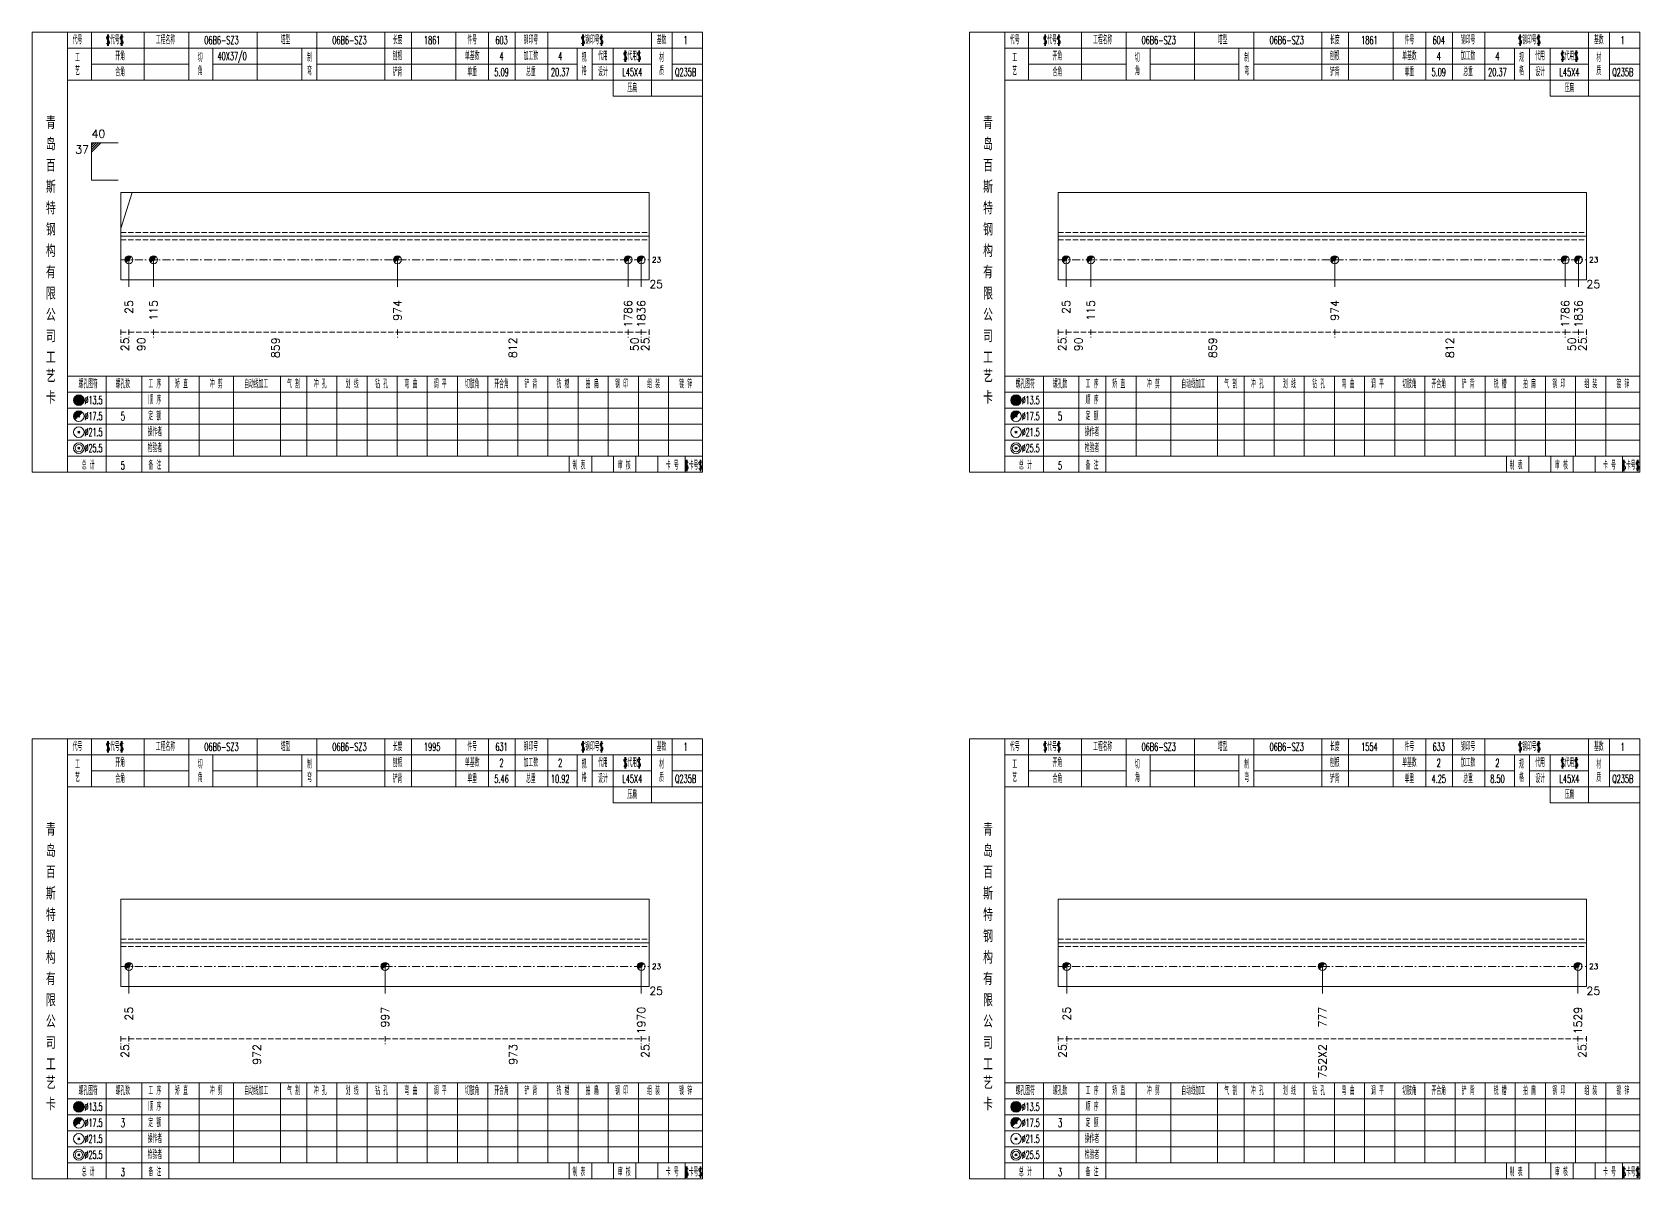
# Model space of a CAD drawing. Extents: x -533 to 8774, y 0 to 7979.
# Drawn here: x 3514 to 4117, y 3602 to 4032 of the extents above; entities that cross this region are included whole.
import ezdxf
from ezdxf.enums import TextEntityAlignment as Align

# ---------------------------------------------------------------- set-up
doc = ezdxf.new("R2010")
doc.units = 0
doc.header["$MEASUREMENT"] = 0
doc.linetypes.add('一点画线', pattern=[5.2, 3, -1, 0.2, -1])
doc.linetypes.add('虚线', pattern=[2.75, 2, -0.75])
doc.layers.get('0').update_dxf_attribs({"linetype": 'CONTINUOUS', "lineweight": 25})
for name, color, linetype, lineweight in [('1', 7, 'CONTINUOUS', 25), ('4', 7, 'CONTINUOUS', 25), ('5', 7, 'CONTINUOUS', 25)]:
    doc.layers.add(name, color=color, linetype=linetype, lineweight=lineweight)
doc.styles.get("Standard").update_dxf_attribs({"font": 'simplex.shx', "width": 0.7, "height": 3, "bigfont": 'gbhzfs.shx'})

# ---------------------------------------------------------------- blocks, each defined once
blk = doc.blocks.new('孔17.5')
at = {"layer": '5', "color": 7, "linetype": 'Continuous', "lineweight": 0}
for p, q in [((-0.2, -0.2), (0.2, 0.2)), ((-0.2, 0.2), (0.2, -0.2))]:
    blk.add_line(p, q, dxfattribs=at)
at = {"layer": '5', "color": 7, "linetype": 'Continuous', "lineweight": 13}
blk.add_circle((0, 0), 1, dxfattribs=at)
for radius in [0.9, 0.8, 0.7, 0.6, 0.5, 0.4, 0.3, 0.2, 0.1]:
    blk.add_arc((0, 0), radius, 45, 225, dxfattribs=at)

msp = doc.modelspace()

# ---------------------------------------------------------------- linework, layer by layer
at = {"color": 7, "linetype": 'Continuous', "lineweight": 13}
for p, q in [((3536.3, 3990.34), (3546.3, 3990.34)), ((3536.3, 3976.34), (3536.3, 3990.34)), ((3537.18, 3990.34), (3536.3, 3989.46)), ((3538.05, 3990.34), (3536.3, 3988.59)), ((3538.93, 3990.34), (3536.3, 3987.71)), ((3539.8, 3990.34), (3536.3, 3986.84)), ((3536.3, 3976.34), (3546.3, 3976.34)), ((3547.3, 3958.24), (3551.56, 3971.67)), ((3550.3, 3946.51), (3550.3, 3936.34)), ((3559.54, 3946.51), (3559.54, 3936.34)), ((3650.98, 3946.51), (3650.98, 3936.34)), ((3737.42, 3946.51), (3737.42, 3936.34)), ((3742.4, 3946.51), (3742.4, 3936.34)), ((3901.7, 3946.51), (3901.7, 3936.34)), ((3910.94, 3946.51), (3910.94, 3936.34)), ((4002.38, 3946.51), (4002.38, 3936.34)), ((4088.82, 3946.51), (4088.82, 3936.34)), ((4093.8, 3946.51), (4093.8, 3936.34)), ((3550.3, 3681.51), (3550.3, 3671.34)), ((3646.3, 3681.51), (3646.3, 3671.34)), ((3742.4, 3681.51), (3742.4, 3671.34)), ((3901.89, 3681.51), (3901.89, 3671.34)), ((3997.75, 3681.51), (3997.75, 3671.34)), ((4093.61, 3681.51), (4093.61, 3671.34))]:
    msp.add_line(p, q, dxfattribs=at)
at = {"color": 7, "linetype": 'Continuous', "lineweight": 18}
for p, q in [((3547.3, 3971.67), (3547.3, 3939.01)), ((3547.3, 3971.67), (3745.4, 3971.67)), ((3745.4, 3971.67), (3745.4, 3939.01)), ((3898.7, 3971.67), (3898.7, 3939.01)), ((3898.7, 3971.67), (4096.8, 3971.67)), ((4096.8, 3971.67), (4096.8, 3939.01)), ((3547.3, 3955.34), (3745.4, 3955.34)), ((3898.7, 3955.34), (4096.8, 3955.34)), ((3547.3, 3706.67), (3547.3, 3674.01)), ((3547.3, 3706.67), (3745.4, 3706.67)), ((3745.4, 3706.67), (3745.4, 3674.01)), ((3898.7, 3706.67), (3898.7, 3674.01)), ((3898.7, 3706.67), (4096.8, 3706.67)), ((4096.8, 3706.67), (4096.8, 3674.01)), ((3547.3, 3690.34), (3745.4, 3690.34)), ((3898.7, 3690.34), (4096.8, 3690.34))]:
    msp.add_line(p, q, dxfattribs=at)
at = {"color": 1, "linetype": '虚线', "lineweight": 18}
for p, q in [((3547.3, 3956.67), (3745.4, 3956.67)), ((3898.7, 3956.67), (4096.8, 3956.67)), ((3547.3, 3954.01), (3745.4, 3954.01)), ((3898.7, 3954.01), (4096.8, 3954.01)), ((3547.3, 3691.67), (3745.4, 3691.67)), ((3898.7, 3691.67), (4096.8, 3691.67)), ((3547.3, 3689.01), (3745.4, 3689.01)), ((3898.7, 3689.01), (4096.8, 3689.01))]:
    msp.add_line(p, q, dxfattribs=at)
at = {"color": 3, "linetype": '一点画线', "lineweight": 13}
for p, q in [((3547.3, 3946.51), (3745.4, 3946.51)), ((3898.7, 3946.51), (4096.8, 3946.51)), ((3547.3, 3681.51), (3745.4, 3681.51)), ((3898.7, 3681.51), (4096.8, 3681.51))]:
    msp.add_line(p, q, dxfattribs=at)
at = {"color": 8, "linetype": '虚线', "lineweight": 9}
for p, q in [((3547.3, 3920.34), (3547.3, 3917.34)), ((3547.3, 3919.34), (3550.3, 3919.34)), ((3550.3, 3920.34), (3550.3, 3917.34)), ((3550.3, 3920.34), (3550.3, 3917.34)), ((3550.3, 3919.34), (3559.54, 3919.34)), ((3559.54, 3920.34), (3559.54, 3917.34)), ((3559.54, 3920.34), (3559.54, 3917.34)), ((3559.54, 3919.34), (3650.98, 3919.34)), ((3650.98, 3920.34), (3650.98, 3917.34)), ((3650.98, 3920.34), (3650.98, 3917.34)), ((3650.98, 3919.34), (3737.42, 3919.34)), ((3737.42, 3920.34), (3737.42, 3917.34)), ((3737.42, 3920.34), (3737.42, 3917.34)), ((3737.42, 3919.34), (3742.4, 3919.34)), ((3742.4, 3920.34), (3742.4, 3917.34)), ((3742.4, 3920.34), (3742.4, 3917.34)), ((3742.4, 3919.34), (3745.4, 3919.34)), ((3745.4, 3920.34), (3745.4, 3917.34)), ((3898.7, 3920.34), (3898.7, 3917.34)), ((3898.7, 3919.34), (3901.7, 3919.34)), ((3901.7, 3920.34), (3901.7, 3917.34)), ((3901.7, 3920.34), (3901.7, 3917.34)), ((3901.7, 3919.34), (3910.94, 3919.34)), ((3910.94, 3920.34), (3910.94, 3917.34)), ((3910.94, 3920.34), (3910.94, 3917.34)), ((3910.94, 3919.34), (4002.38, 3919.34)), ((4002.38, 3920.34), (4002.38, 3917.34)), ((4002.38, 3920.34), (4002.38, 3917.34)), ((4002.38, 3919.34), (4088.82, 3919.34)), ((4088.82, 3920.34), (4088.82, 3917.34)), ((4088.82, 3920.34), (4088.82, 3917.34)), ((4088.82, 3919.34), (4093.8, 3919.34)), ((4093.8, 3920.34), (4093.8, 3917.34)), ((4093.8, 3920.34), (4093.8, 3917.34)), ((4093.8, 3919.34), (4096.8, 3919.34)), ((4096.8, 3920.34), (4096.8, 3917.34)), ((3547.3, 3655.34), (3547.3, 3652.34)), ((3547.3, 3654.34), (3550.3, 3654.34)), ((3550.3, 3655.34), (3550.3, 3652.34)), ((3550.3, 3655.34), (3550.3, 3652.34)), ((3550.3, 3654.34), (3646.3, 3654.34)), ((3646.3, 3655.34), (3646.3, 3652.34)), ((3646.3, 3655.34), (3646.3, 3652.34)), ((3646.3, 3654.34), (3742.4, 3654.34)), ((3742.4, 3655.34), (3742.4, 3652.34)), ((3742.4, 3655.34), (3742.4, 3652.34)), ((3742.4, 3654.34), (3745.4, 3654.34)), ((3745.4, 3655.34), (3745.4, 3652.34)), ((3898.7, 3655.34), (3898.7, 3652.34)), ((3898.7, 3654.34), (3901.89, 3654.34)), ((3901.89, 3655.34), (3901.89, 3652.34)), ((3901.89, 3655.34), (3901.89, 3652.34)), ((3901.89, 3654.34), (4093.61, 3654.34)), ((4093.61, 3655.34), (4093.61, 3652.34)), ((4093.61, 3655.34), (4093.61, 3652.34)), ((4093.61, 3654.34), (4096.8, 3654.34)), ((4096.8, 3655.34), (4096.8, 3652.34))]:
    msp.add_line(p, q, dxfattribs=at)
at = {"layer": '1', "color": 7, "linetype": 'Continuous', "lineweight": 18}
for p, q in [((3547.3, 3939.01), (3745.4, 3939.01)), ((3898.7, 3939.01), (4096.8, 3939.01)), ((3547.3, 3674.01), (3745.4, 3674.01)), ((3898.7, 3674.01), (4096.8, 3674.01))]:
    msp.add_line(p, q, dxfattribs=at)
at = {"layer": '4', "color": 1, "linetype": 'Continuous', "lineweight": 18}
for p, q in [((3527.3, 3866.84), (3527.3, 4031.84)), ((3536.2, 4013.84), (3536.2, 4031.84)), ((3556, 4013.84), (3556, 4031.84)), ((3572.8, 4013.84), (3572.8, 4031.84)), ((3598.4, 4013.84), (3598.4, 4031.84)), ((3620.7, 4013.84), (3620.7, 4031.84)), ((3646.2, 4013.84), (3646.2, 4031.84)), ((3656.2, 4013.84), (3656.2, 4031.84)), ((3672.9, 4013.84), (3672.9, 4031.84)), ((3685.1, 4013.84), (3685.1, 4031.84)), ((3695.1, 4013.84), (3695.1, 4031.84)), ((3707.3, 4013.84), (3707.3, 4031.84)), ((3746.2, 4007.84), (3746.2, 4031.84)), ((3754, 4013.84), (3754, 4031.84)), ((3878.7, 3866.84), (3878.7, 4031.84)), ((3887.6, 4013.84), (3887.6, 4031.84)), ((3907.4, 4013.84), (3907.4, 4031.84)), ((3924.2, 4013.84), (3924.2, 4031.84)), ((3949.8, 4013.84), (3949.8, 4031.84)), ((3972.1, 4013.84), (3972.1, 4031.84)), ((3997.6, 4013.84), (3997.6, 4031.84)), ((4007.6, 4013.84), (4007.6, 4031.84)), ((4024.3, 4013.84), (4024.3, 4031.84)), ((4036.5, 4013.84), (4036.5, 4031.84)), ((4046.5, 4013.84), (4046.5, 4031.84)), ((4058.7, 4013.84), (4058.7, 4031.84)), ((4097.6, 4007.84), (4097.6, 4031.84)), ((4105.4, 4013.84), (4105.4, 4031.84)), ((3527.3, 4025.84), (3765.4, 4025.84)), ((3581.8, 4013.84), (3581.8, 4025.84)), ((3615.1, 4013.84), (3615.1, 4025.84)), ((3718.4, 4013.84), (3718.4, 4025.84)), ((3724, 4013.84), (3724, 4025.84)), ((3731.8, 4007.84), (3731.8, 4025.84)), ((3878.7, 4025.84), (4116.8, 4025.84)), ((3933.2, 4013.84), (3933.2, 4025.84)), ((3966.5, 4013.84), (3966.5, 4025.84)), ((4069.8, 4013.84), (4069.8, 4025.84)), ((4075.4, 4013.84), (4075.4, 4025.84)), ((4083.2, 4007.84), (4083.2, 4025.84)), ((3536.2, 4019.84), (3572.8, 4019.84)), ((3581.8, 4019.84), (3615.1, 4019.84)), ((3620.7, 4019.84), (3718.4, 4019.84)), ((3724, 4019.84), (3746.2, 4019.84)), ((3754, 4019.84), (3765.4, 4019.84)), ((3887.6, 4019.84), (3924.2, 4019.84)), ((3933.2, 4019.84), (3966.5, 4019.84)), ((3972.1, 4019.84), (4069.8, 4019.84)), ((4075.4, 4019.84), (4097.6, 4019.84)), ((4105.4, 4019.84), (4116.8, 4019.84)), ((3527.3, 4013.84), (3765.4, 4013.84)), ((3878.7, 4013.84), (4116.8, 4013.84)), ((3731.8, 4007.84), (3765.4, 4007.84)), ((4083.2, 4007.84), (4116.8, 4007.84)), ((3527.3, 3902.84), (3765.4, 3902.84)), ((3541.8, 3866.84), (3541.8, 3902.84)), ((3555.1, 3866.84), (3555.1, 3902.84)), ((3565.2, 3866.84), (3565.2, 3902.84)), ((3576.6, 3872.84), (3576.6, 3902.84)), ((3589.5, 3872.84), (3589.5, 3902.84)), ((3607.1, 3872.84), (3607.1, 3902.84)), ((3617, 3872.84), (3617, 3902.84)), ((3628.3, 3872.84), (3628.3, 3902.84)), ((3639.6, 3872.84), (3639.6, 3902.84)), ((3650.9, 3872.84), (3650.9, 3902.84)), ((3662.1, 3872.84), (3662.1, 3902.84)), ((3673.5, 3872.84), (3673.5, 3902.84)), ((3684.8, 3872.84), (3684.8, 3902.84)), ((3696.1, 3872.84), (3696.1, 3902.84)), ((3707.4, 3872.84), (3707.4, 3902.84)), ((3718.7, 3872.84), (3718.7, 3902.84)), ((3730, 3872.84), (3730, 3902.84)), ((3741.3, 3872.84), (3741.3, 3902.84)), ((3752.6, 3872.84), (3752.6, 3902.84)), ((3878.7, 3902.84), (4116.8, 3902.84)), ((3893.2, 3866.84), (3893.2, 3902.84)), ((3906.5, 3866.84), (3906.5, 3902.84)), ((3916.6, 3866.84), (3916.6, 3902.84)), ((3928, 3872.84), (3928, 3902.84)), ((3940.9, 3872.84), (3940.9, 3902.84)), ((3958.5, 3872.84), (3958.5, 3902.84)), ((3968.4, 3872.84), (3968.4, 3902.84)), ((3979.7, 3872.84), (3979.7, 3902.84)), ((3991, 3872.84), (3991, 3902.84)), ((4002.3, 3872.84), (4002.3, 3902.84)), ((4013.5, 3872.84), (4013.5, 3902.84)), ((4024.9, 3872.84), (4024.9, 3902.84)), ((4036.2, 3872.84), (4036.2, 3902.84)), ((4047.5, 3872.84), (4047.5, 3902.84)), ((4058.8, 3872.84), (4058.8, 3902.84)), ((4070.1, 3872.84), (4070.1, 3902.84)), ((4081.4, 3872.84), (4081.4, 3902.84)), ((4092.7, 3872.84), (4092.7, 3902.84)), ((4104, 3872.84), (4104, 3902.84)), ((3527.3, 3896.84), (3765.4, 3896.84)), ((3878.7, 3896.84), (4116.8, 3896.84)), ((3527.3, 3890.84), (3765.4, 3890.84)), ((3878.7, 3890.84), (4116.8, 3890.84)), ((3527.3, 3884.84), (3765.4, 3884.84)), ((3878.7, 3884.84), (4116.8, 3884.84)), ((3527.3, 3878.84), (3765.4, 3878.84)), ((3878.7, 3878.84), (4116.8, 3878.84)), ((3527.3, 3872.84), (3765.4, 3872.84)), ((3715.4, 3866.84), (3715.4, 3872.84)), ((3723.8, 3866.84), (3723.8, 3872.84)), ((3732, 3866.84), (3732, 3872.84)), ((3740.4, 3866.84), (3740.4, 3872.84)), ((3748.6, 3866.84), (3748.6, 3872.84)), ((3758.9, 3866.84), (3758.9, 3872.84)), ((3878.7, 3872.84), (4116.8, 3872.84)), ((4066.8, 3866.84), (4066.8, 3872.84)), ((4075.2, 3866.84), (4075.2, 3872.84)), ((4083.4, 3866.84), (4083.4, 3872.84)), ((4091.8, 3866.84), (4091.8, 3872.84)), ((4100, 3866.84), (4100, 3872.84)), ((4110.3, 3866.84), (4110.3, 3872.84)), ((3527.3, 3601.84), (3527.3, 3766.84)), ((3536.2, 3748.84), (3536.2, 3766.84)), ((3556, 3748.84), (3556, 3766.84)), ((3572.8, 3748.84), (3572.8, 3766.84)), ((3598.4, 3748.84), (3598.4, 3766.84)), ((3620.7, 3748.84), (3620.7, 3766.84)), ((3646.2, 3748.84), (3646.2, 3766.84)), ((3656.2, 3748.84), (3656.2, 3766.84)), ((3672.9, 3748.84), (3672.9, 3766.84)), ((3685.1, 3748.84), (3685.1, 3766.84)), ((3695.1, 3748.84), (3695.1, 3766.84)), ((3707.3, 3748.84), (3707.3, 3766.84)), ((3746.2, 3742.84), (3746.2, 3766.84)), ((3754, 3748.84), (3754, 3766.84)), ((3878.7, 3601.84), (3878.7, 3766.84)), ((3887.6, 3748.84), (3887.6, 3766.84)), ((3907.4, 3748.84), (3907.4, 3766.84)), ((3924.2, 3748.84), (3924.2, 3766.84)), ((3949.8, 3748.84), (3949.8, 3766.84)), ((3972.1, 3748.84), (3972.1, 3766.84)), ((3997.6, 3748.84), (3997.6, 3766.84)), ((4007.6, 3748.84), (4007.6, 3766.84)), ((4024.3, 3748.84), (4024.3, 3766.84)), ((4036.5, 3748.84), (4036.5, 3766.84)), ((4046.5, 3748.84), (4046.5, 3766.84)), ((4058.7, 3748.84), (4058.7, 3766.84)), ((4097.6, 3742.84), (4097.6, 3766.84)), ((4105.4, 3748.84), (4105.4, 3766.84)), ((3527.3, 3760.84), (3765.4, 3760.84)), ((3581.8, 3748.84), (3581.8, 3760.84)), ((3615.1, 3748.84), (3615.1, 3760.84)), ((3718.4, 3748.84), (3718.4, 3760.84)), ((3724, 3748.84), (3724, 3760.84)), ((3731.8, 3742.84), (3731.8, 3760.84)), ((3878.7, 3760.84), (4116.8, 3760.84)), ((3933.2, 3748.84), (3933.2, 3760.84)), ((3966.5, 3748.84), (3966.5, 3760.84)), ((4069.8, 3748.84), (4069.8, 3760.84)), ((4075.4, 3748.84), (4075.4, 3760.84)), ((4083.2, 3742.84), (4083.2, 3760.84)), ((3536.2, 3754.84), (3572.8, 3754.84)), ((3581.8, 3754.84), (3615.1, 3754.84)), ((3620.7, 3754.84), (3718.4, 3754.84)), ((3724, 3754.84), (3746.2, 3754.84)), ((3754, 3754.84), (3765.4, 3754.84)), ((3887.6, 3754.84), (3924.2, 3754.84)), ((3933.2, 3754.84), (3966.5, 3754.84)), ((3972.1, 3754.84), (4069.8, 3754.84)), ((4075.4, 3754.84), (4097.6, 3754.84)), ((4105.4, 3754.84), (4116.8, 3754.84)), ((3527.3, 3748.84), (3765.4, 3748.84)), ((3878.7, 3748.84), (4116.8, 3748.84)), ((3731.8, 3742.84), (3765.4, 3742.84)), ((4083.2, 3742.84), (4116.8, 3742.84)), ((3527.3, 3637.84), (3765.4, 3637.84)), ((3541.8, 3601.84), (3541.8, 3637.84)), ((3555.1, 3601.84), (3555.1, 3637.84)), ((3565.2, 3601.84), (3565.2, 3637.84)), ((3576.6, 3607.84), (3576.6, 3637.84)), ((3589.5, 3607.84), (3589.5, 3637.84)), ((3607.1, 3607.84), (3607.1, 3637.84)), ((3617, 3607.84), (3617, 3637.84)), ((3628.3, 3607.84), (3628.3, 3637.84)), ((3639.6, 3607.84), (3639.6, 3637.84)), ((3650.9, 3607.84), (3650.9, 3637.84)), ((3662.1, 3607.84), (3662.1, 3637.84)), ((3673.5, 3607.84), (3673.5, 3637.84)), ((3684.8, 3607.84), (3684.8, 3637.84)), ((3696.1, 3607.84), (3696.1, 3637.84)), ((3707.4, 3607.84), (3707.4, 3637.84)), ((3718.7, 3607.84), (3718.7, 3637.84)), ((3730, 3607.84), (3730, 3637.84)), ((3741.3, 3607.84), (3741.3, 3637.84)), ((3752.6, 3607.84), (3752.6, 3637.84)), ((3878.7, 3637.84), (4116.8, 3637.84)), ((3893.2, 3601.84), (3893.2, 3637.84)), ((3906.5, 3601.84), (3906.5, 3637.84)), ((3916.6, 3601.84), (3916.6, 3637.84)), ((3928, 3607.84), (3928, 3637.84)), ((3940.9, 3607.84), (3940.9, 3637.84)), ((3958.5, 3607.84), (3958.5, 3637.84)), ((3968.4, 3607.84), (3968.4, 3637.84)), ((3979.7, 3607.84), (3979.7, 3637.84)), ((3991, 3607.84), (3991, 3637.84)), ((4002.3, 3607.84), (4002.3, 3637.84)), ((4013.5, 3607.84), (4013.5, 3637.84)), ((4024.9, 3607.84), (4024.9, 3637.84)), ((4036.2, 3607.84), (4036.2, 3637.84)), ((4047.5, 3607.84), (4047.5, 3637.84)), ((4058.8, 3607.84), (4058.8, 3637.84)), ((4070.1, 3607.84), (4070.1, 3637.84)), ((4081.4, 3607.84), (4081.4, 3637.84)), ((4092.7, 3607.84), (4092.7, 3637.84)), ((4104, 3607.84), (4104, 3637.84)), ((3527.3, 3631.84), (3765.4, 3631.84)), ((3878.7, 3631.84), (4116.8, 3631.84)), ((3527.3, 3625.84), (3765.4, 3625.84)), ((3878.7, 3625.84), (4116.8, 3625.84)), ((3527.3, 3619.84), (3765.4, 3619.84)), ((3878.7, 3619.84), (4116.8, 3619.84)), ((3527.3, 3613.84), (3765.4, 3613.84)), ((3878.7, 3613.84), (4116.8, 3613.84)), ((3527.3, 3607.84), (3765.4, 3607.84)), ((3715.4, 3601.84), (3715.4, 3607.84)), ((3723.8, 3601.84), (3723.8, 3607.84)), ((3732, 3601.84), (3732, 3607.84)), ((3740.4, 3601.84), (3740.4, 3607.84)), ((3748.6, 3601.84), (3748.6, 3607.84)), ((3758.9, 3601.84), (3758.9, 3607.84)), ((3878.7, 3607.84), (4116.8, 3607.84)), ((4066.8, 3601.84), (4066.8, 3607.84)), ((4075.2, 3601.84), (4075.2, 3607.84)), ((4083.4, 3601.84), (4083.4, 3607.84)), ((4091.8, 3601.84), (4091.8, 3607.84)), ((4100, 3601.84), (4100, 3607.84)), ((4110.3, 3601.84), (4110.3, 3607.84))]:
    msp.add_line(p, q, dxfattribs=at)
at = {"layer": '4', "color": 7, "linetype": 'Continuous', "lineweight": 0}
for p, q in [((3531.1, 3887.44), (3531.9, 3888.24)), ((3531.1, 3888.24), (3531.9, 3887.44)), ((3882.5, 3887.44), (3883.3, 3888.24)), ((3882.5, 3888.24), (3883.3, 3887.44)), ((3531.1, 3622.44), (3531.9, 3623.24)), ((3531.1, 3623.24), (3531.9, 3622.44)), ((3882.5, 3622.44), (3883.3, 3623.24)), ((3882.5, 3623.24), (3883.3, 3622.44))]:
    msp.add_line(p, q, dxfattribs=at)
at = {"layer": '4', "color": 7, "linetype": 'Continuous', "lineweight": 13}
for p, q in [((3531.3, 3893.64), (3531.7, 3894.04)), ((3531.7, 3893.64), (3531.3, 3894.04)), ((3882.7, 3893.64), (3883.1, 3894.04)), ((3883.1, 3893.64), (3882.7, 3894.04)), ((3531.1, 3881.44), (3531.9, 3882.24)), ((3531.9, 3881.44), (3531.1, 3882.24)), ((3882.5, 3881.44), (3883.3, 3882.24)), ((3883.3, 3881.44), (3882.5, 3882.24)), ((3531.1, 3875.44), (3531.9, 3876.24)), ((3531.9, 3875.44), (3531.1, 3876.24)), ((3882.5, 3875.44), (3883.3, 3876.24)), ((3883.3, 3875.44), (3882.5, 3876.24)), ((3531.3, 3628.64), (3531.7, 3629.04)), ((3531.7, 3628.64), (3531.3, 3629.04)), ((3882.7, 3628.64), (3883.1, 3629.04)), ((3883.1, 3628.64), (3882.7, 3629.04)), ((3531.1, 3616.44), (3531.9, 3617.24)), ((3531.9, 3616.44), (3531.1, 3617.24)), ((3882.5, 3616.44), (3883.3, 3617.24)), ((3883.3, 3616.44), (3882.5, 3617.24)), ((3531.1, 3610.44), (3531.9, 3611.24)), ((3531.9, 3610.44), (3531.1, 3611.24)), ((3882.5, 3610.44), (3883.3, 3611.24)), ((3883.3, 3610.44), (3882.5, 3611.24))]:
    msp.add_line(p, q, dxfattribs=at)
at = {"layer": '4', "color": 1, "linetype": 'Continuous', "lineweight": 18}
for points in [[(3514, 4031.84), (3514, 3866.84), (3765.4, 3866.84), (3765.4, 4031.84)], [(3865.4, 4031.84), (3865.4, 3866.84), (4116.8, 3866.84), (4116.8, 4031.84)], [(3514, 3766.84), (3514, 3601.84), (3765.4, 3601.84), (3765.4, 3766.84)], [(3865.4, 3766.84), (3865.4, 3601.84), (4116.8, 3601.84), (4116.8, 3766.84)]]:
    msp.add_lwpolyline(points, close=True, dxfattribs=at)
at = {"layer": '4', "color": 7, "linetype": 'Continuous', "lineweight": 13}
for centre, radius in [((3531.5, 3893.84), 2), ((3531.5, 3893.84), 1.8), ((3531.5, 3893.84), 1.6), ((3531.5, 3893.84), 1.4), ((3531.5, 3893.84), 1.2), ((3531.5, 3893.84), 1), ((3531.5, 3893.84), 0.8), ((3531.5, 3893.84), 0.6), ((3531.5, 3893.84), 0.4), ((3882.9, 3893.84), 2), ((3882.9, 3893.84), 1.8), ((3882.9, 3893.84), 1.6), ((3882.9, 3893.84), 1.4), ((3882.9, 3893.84), 1.2), ((3882.9, 3893.84), 1), ((3882.9, 3893.84), 0.8), ((3882.9, 3893.84), 0.6), ((3882.9, 3893.84), 0.4), ((3531.5, 3887.84), 2), ((3531.5, 3893.84), 0.2), ((3882.9, 3887.84), 2), ((3882.9, 3893.84), 0.2), ((3531.5, 3881.84), 2), ((3882.9, 3881.84), 2), ((3531.5, 3875.84), 2), ((3531.5, 3875.84), 1.4), ((3882.9, 3875.84), 2), ((3882.9, 3875.84), 1.4), ((3531.5, 3628.84), 2), ((3531.5, 3628.84), 1.8), ((3531.5, 3628.84), 1.6), ((3531.5, 3628.84), 1.4), ((3531.5, 3628.84), 1.2), ((3531.5, 3628.84), 1), ((3531.5, 3628.84), 0.8), ((3531.5, 3628.84), 0.6), ((3531.5, 3628.84), 0.4), ((3531.5, 3628.84), 0.2), ((3882.9, 3628.84), 2), ((3882.9, 3628.84), 1.8), ((3882.9, 3628.84), 1.6), ((3882.9, 3628.84), 1.4), ((3882.9, 3628.84), 1.2), ((3882.9, 3628.84), 1), ((3882.9, 3628.84), 0.8), ((3882.9, 3628.84), 0.6), ((3882.9, 3628.84), 0.4), ((3882.9, 3628.84), 0.2), ((3531.5, 3622.84), 2), ((3882.9, 3622.84), 2), ((3531.5, 3616.84), 2), ((3882.9, 3616.84), 2), ((3531.5, 3610.84), 2), ((3531.5, 3610.84), 1.4), ((3882.9, 3610.84), 2), ((3882.9, 3610.84), 1.4)]:
    msp.add_circle(centre, radius, dxfattribs=at)
for centre, radius in [((3531.5, 3887.84), 1.8), ((3531.5, 3887.84), 1.6), ((3531.5, 3887.84), 1.4), ((3531.5, 3887.84), 1.2), ((3531.5, 3887.84), 1), ((3531.5, 3887.84), 0.8), ((3531.5, 3887.84), 0.6), ((3531.5, 3887.84), 0.4), ((3882.9, 3887.84), 1.8), ((3882.9, 3887.84), 1.6), ((3882.9, 3887.84), 1.4), ((3882.9, 3887.84), 1.2), ((3882.9, 3887.84), 1), ((3882.9, 3887.84), 0.8), ((3882.9, 3887.84), 0.6), ((3882.9, 3887.84), 0.4), ((3531.5, 3887.84), 0.2), ((3882.9, 3887.84), 0.2), ((3531.5, 3622.84), 1.8), ((3531.5, 3622.84), 1.6), ((3531.5, 3622.84), 1.4), ((3531.5, 3622.84), 1.2), ((3531.5, 3622.84), 1), ((3531.5, 3622.84), 0.8), ((3531.5, 3622.84), 0.6), ((3531.5, 3622.84), 0.4), ((3531.5, 3622.84), 0.2), ((3882.9, 3622.84), 1.8), ((3882.9, 3622.84), 1.6), ((3882.9, 3622.84), 1.4), ((3882.9, 3622.84), 1.2), ((3882.9, 3622.84), 1), ((3882.9, 3622.84), 0.8), ((3882.9, 3622.84), 0.6), ((3882.9, 3622.84), 0.4), ((3882.9, 3622.84), 0.2)]:
    msp.add_arc(centre, radius, 45, 225, dxfattribs=at)

# ---------------------------------------------------------------- block references
at = {"layer": '1', "color": 7, "linetype": 'Continuous', "lineweight": 13, "xscale": 1.5, "yscale": 1.5, "zscale": 1.5}
for p in [(3550.3, 3946.51), (3559.54, 3946.51), (3650.98, 3946.51), (3737.42, 3946.51), (3742.4, 3946.51), (3901.7, 3946.51), (3910.94, 3946.51), (4002.38, 3946.51), (4088.82, 3946.51), (4093.8, 3946.51), (3550.3, 3681.51), (3646.3, 3681.51), (3742.4, 3681.51), (3901.89, 3681.51), (3997.75, 3681.51), (4093.61, 3681.51)]:
    msp.add_blockref('孔17.5', p, dxfattribs=at)

# ---------------------------------------------------------------- texts
at = {"color": 7, "linetype": 'Continuous', "lineweight": 13}
msp.add_text('40', height=3, dxfattribs=at).set_placement((3536.3, 3991.34), align=Align.BOTTOM_LEFT)
msp.add_text('37', height=3, dxfattribs=at).set_placement((3535.3, 3989.34), align=Align.TOP_RIGHT)
for p in [(3746.4, 3946.51), (4097.8, 3946.51), (3746.4, 3681.51), (4097.8, 3681.51)]:
    msp.add_text('23', height=2, dxfattribs=at).set_placement(p, align=Align.MIDDLE_LEFT)
at = {"color": 8, "linetype": 'Continuous', "lineweight": 9}
for s, p in [('25', (3548.8, 3917.34)), ('90', (3554.92, 3917.34)), ('859', (3605.26, 3917.34)), ('812', (3694.2, 3917.34)), ('50', (3739.91, 3917.34)), ('25', (3743.9, 3917.34)), ('25', (3900.2, 3917.34)), ('90', (3906.32, 3917.34)), ('859', (3956.66, 3917.34)), ('812', (4045.6, 3917.34)), ('50', (4091.31, 3917.34)), ('25', (4095.3, 3917.34)), ('25', (3548.8, 3652.34)), ('972', (3598.3, 3652.34)), ('973', (3694.35, 3652.34)), ('25', (3743.9, 3652.34)), ('25', (3900.29, 3652.34)), ('752X2', (3997.75, 3652.34)), ('25', (4095.21, 3652.34))]:
    msp.add_text(s, height=3, rotation=90, dxfattribs=at).set_placement(p, align=Align.MIDDLE_RIGHT)
at = {"layer": '1', "color": 7, "linetype": 'Continuous', "lineweight": 13}
for p in [(3745.4, 3937.34), (4096.8, 3937.34), (3745.4, 3672.34), (4096.8, 3672.34)]:
    msp.add_text('25', height=3, dxfattribs=at).set_placement(p, align=Align.MIDDLE_LEFT)
for s, p in [('25', (3550.3, 3931.34)), ('115', (3559.54, 3931.34)), ('974', (3650.98, 3931.34)), ('1786', (3737.42, 3931.34)), ('1836', (3742.4, 3931.34)), ('25', (3901.7, 3931.34)), ('115', (3910.94, 3931.34)), ('974', (4002.38, 3931.34)), ('1786', (4088.82, 3931.34)), ('1836', (4093.8, 3931.34)), ('25', (3550.3, 3666.34)), ('997', (3646.3, 3666.34)), ('1970', (3742.4, 3666.34)), ('25', (3901.89, 3666.34)), ('777', (3997.75, 3666.34)), ('1529', (4093.61, 3666.34))]:
    msp.add_text(s, height=3, rotation=90, dxfattribs=at).set_placement(p, align=Align.MIDDLE_RIGHT)
at = {"layer": '4', "color": 1, "linetype": 'Continuous', "lineweight": 13}
for s, height, width, p in [('代号', 3, 0.6, (3531, 4028.84)), ('$代号$', 3, 0.6, (3545, 4028.84)), ('工程名称', 3, 0.6, (3564, 4028.84)), ('06B6-SZ3', 3, 0.6, (3585, 4028.84)), ('塔型', 3, 0.6, (3609, 4028.84)), ('06B6-SZ3', 3, 0.6, (3633, 4028.84)), ('长度', 3, 0.6, (3651, 4028.84)), ('1861', 3, 0.6, (3664, 4028.84)), ('件号', 3, 0.6, (3679, 4028.84)), ('603', 3, 0.6, (3690, 4028.84)), ('钢印号', 3, 0.6, (3701, 4028.84)), ('$钢印号$', 3, 0.6, (3724, 4028.84)), ('基数', 3, 0.6, (3750, 4028.84)), ('1', 3, 0.6, (3759, 4028.84)), ('代号', 3, 0.6, (3882.4, 4028.84)), ('$代号$', 3, 0.6, (3896.4, 4028.84)), ('工程名称', 3, 0.6, (3915.4, 4028.84)), ('06B6-SZ3', 3, 0.6, (3936.4, 4028.84)), ('塔型', 3, 0.6, (3960.4, 4028.84)), ('06B6-SZ3', 3, 0.6, (3984.4, 4028.84)), ('长度', 3, 0.6, (4002.4, 4028.84)), ('1861', 3, 0.6, (4015.4, 4028.84)), ('件号', 3, 0.6, (4030.4, 4028.84)), ('604', 3, 0.6, (4041.4, 4028.84)), ('钢印号', 3, 0.6, (4052.4, 4028.84)), ('$钢印号$', 3, 0.6, (4075.4, 4028.84)), ('基数', 3, 0.6, (4101.4, 4028.84)), ('1', 3, 0.6, (4110.4, 4028.84)), ('工', 3, 0.6, (3531, 4022.24)), ('开角', 3, 0.6, (3547, 4022.84)), ('切', 3, 0.6, (3577, 4022.24)), ('40X37/0', 3, 0.6, (3589, 4022.84)), ('制', 3, 0.6, (3618, 4022.24)), ('刨根', 3, 0.6, (3651, 4022.84)), ('单基数', 3, 0.6, (3679, 4022.84)), ('4', 3, 0.6, (3690, 4022.84)), ('加工数', 3, 0.6, (3701, 4022.84)), ('4', 3, 0.6, (3712, 4022.84)), ('规', 3, 0.6, (3721, 4022.24)), ('代用', 3, 0.6, (3728, 4022.84)), ('$代用$', 3, 0.6, (3739, 4022.84)), ('材', 3, 0.6, (3750, 4022.24)), ('工', 3, 0.6, (3882.4, 4022.24)), ('开角', 3, 0.6, (3898.4, 4022.84)), ('切', 3, 0.6, (3928.4, 4022.24)), ('制', 3, 0.6, (3969.4, 4022.24)), ('刨根', 3, 0.6, (4002.4, 4022.84)), ('单基数', 3, 0.6, (4030.4, 4022.84)), ('4', 3, 0.6, (4041.4, 4022.84)), ('加工数', 3, 0.6, (4052.4, 4022.84)), ('4', 3, 0.6, (4063.4, 4022.84)), ('规', 3, 0.6, (4072.4, 4022.24)), ('代用', 3, 0.6, (4079.4, 4022.84)), ('$代用$', 3, 0.6, (4090.4, 4022.84)), ('材', 3, 0.6, (4101.4, 4022.24)), ('艺', 3, 0.6, (3531, 4017.24)), ('合角', 3, 0.6, (3547, 4016.84)), ('角', 3, 0.6, (3577, 4017.24)), ('弯', 3, 0.6, (3618, 4017.24)), ('铲背', 3, 0.6, (3651, 4016.84)), ('单重', 3, 0.6, (3679, 4016.84)), ('5.09', 3, 0.6, (3690, 4016.84)), ('总重', 3, 0.6, (3701, 4016.84)), ('20.37', 3, 0.6, (3712, 4016.84)), ('格', 3, 0.6, (3721, 4017.24)), ('设计', 3, 0.6, (3728, 4016.84)), ('L45X4', 3, 0.6, (3739, 4016.84)), ('质', 3, 0.6, (3750, 4017.24)), ('Q235B', 3, 0.6, (3759, 4016.84)), ('艺', 3, 0.6, (3882.4, 4017.24)), ('合角', 3, 0.6, (3898.4, 4016.84)), ('角', 3, 0.6, (3928.4, 4017.24)), ('弯', 3, 0.6, (3969.4, 4017.24)), ('铲背', 3, 0.6, (4002.4, 4016.84)), ('单重', 3, 0.6, (4030.4, 4016.84)), ('5.09', 3, 0.6, (4041.4, 4016.84)), ('总重', 3, 0.6, (4052.4, 4016.84)), ('20.37', 3, 0.6, (4063.4, 4016.84)), ('格', 3, 0.6, (4072.4, 4017.24)), ('设计', 3, 0.6, (4079.4, 4016.84)), ('L45X4', 3, 0.6, (4090.4, 4016.84)), ('质', 3, 0.6, (4101.4, 4017.24)), ('Q235B', 3, 0.6, (4110.4, 4016.84)), ('压扁', 3, 0.6, (3739, 4010.84)), ('压扁', 3, 0.6, (4090.4, 4010.84)), ('青', 4.6, 0.8, (3521, 3997.84)), ('青', 4.6, 0.8, (3872.4, 3997.84)), ('岛', 4.6, 0.8, (3521, 3989.84)), ('岛', 4.6, 0.8, (3872.4, 3989.84)), ('百', 4.6, 0.8, (3521, 3981.84)), ('百', 4.6, 0.8, (3872.4, 3981.84)), ('斯', 4.6, 0.8, (3521, 3973.84)), ('斯', 4.6, 0.8, (3872.4, 3973.84)), ('特', 4.6, 0.8, (3521, 3965.84)), ('特', 4.6, 0.8, (3872.4, 3965.84)), ('钢', 4.6, 0.8, (3521, 3957.84)), ('钢', 4.6, 0.8, (3872.4, 3957.84)), ('构', 4.6, 0.8, (3521, 3949.84)), ('构', 4.6, 0.8, (3872.4, 3949.84)), ('有', 4.6, 0.8, (3521, 3941.84)), ('有', 4.6, 0.8, (3872.4, 3941.84)), ('限', 4.6, 0.8, (3521, 3933.84)), ('限', 4.6, 0.8, (3872.4, 3933.84)), ('公', 4.6, 0.8, (3521, 3925.84)), ('公', 4.6, 0.8, (3872.4, 3925.84)), ('司', 4.6, 0.8, (3521, 3917.84)), ('司', 4.6, 0.8, (3872.4, 3917.84)), ('工', 4.6, 0.8, (3521, 3909.84)), ('工', 4.6, 0.8, (3872.4, 3909.84)), ('艺', 4.6, 0.8, (3521, 3902.84)), ('螺孔图符', 3, 0.6, (3535, 3899.84)), ('螺孔数', 3, 0.6, (3548, 3899.84)), ('工 序', 3, 0.6, (3560, 3899.84)), ('矫 直', 3, 0.6, (3570, 3899.84)), ('冲 剪', 3, 0.6, (3583, 3899.84)), ('自动线加工', 3, 0.6, (3598, 3899.84)), ('气 割', 3, 0.6, (3612, 3899.84)), ('冲 孔', 3, 0.6, (3622, 3899.84)), ('划 线', 3, 0.6, (3634, 3899.84)), ('钻 孔', 3, 0.6, (3645, 3899.84)), ('弯 曲', 3, 0.6, (3656, 3899.84)), ('调 平', 3, 0.6, (3667, 3899.84)), ('切肢角', 3, 0.6, (3679, 3899.84)), ('开合角', 3, 0.6, (3690, 3899.84)), ('铲 背', 3, 0.6, (3701, 3899.84)), ('铣 槽', 3, 0.6, (3713, 3899.84)), ('拍 扁', 3, 0.6, (3724, 3899.84)), ('钢 印', 3, 0.6, (3735, 3899.84)), ('组 装', 3, 0.6, (3747, 3899.84)), ('镀 锌', 3, 0.6, (3759, 3899.84)), ('艺', 4.6, 0.8, (3872.4, 3902.84)), ('螺孔图符', 3, 0.6, (3886.4, 3899.84)), ('螺孔数', 3, 0.6, (3899.4, 3899.84)), ('工 序', 3, 0.6, (3911.4, 3899.84)), ('矫 直', 3, 0.6, (3921.4, 3899.84)), ('冲 剪', 3, 0.6, (3934.4, 3899.84)), ('自动线加工', 3, 0.6, (3949.4, 3899.84)), ('气 割', 3, 0.6, (3963.4, 3899.84)), ('冲 孔', 3, 0.6, (3973.4, 3899.84)), ('划 线', 3, 0.6, (3985.4, 3899.84)), ('钻 孔', 3, 0.6, (3996.4, 3899.84)), ('弯 曲', 3, 0.6, (4007.4, 3899.84)), ('调 平', 3, 0.6, (4018.4, 3899.84)), ('切肢角', 3, 0.6, (4030.4, 3899.84)), ('开合角', 3, 0.6, (4041.4, 3899.84)), ('铲 背', 3, 0.6, (4052.4, 3899.84)), ('铣 槽', 3, 0.6, (4064.4, 3899.84)), ('拍 扁', 3, 0.6, (4075.4, 3899.84)), ('钢 印', 3, 0.6, (4086.4, 3899.84)), ('组 装', 3, 0.6, (4098.4, 3899.84)), ('镀 锌', 3, 0.6, (4110.4, 3899.84)), ('卡', 4.6, 0.8, (3521, 3894.84)), ('%%C13.5', 3, 0.5, (3537, 3893.84)), ('顺 序', 3, 0.6, (3560, 3893.84)), ('卡', 4.6, 0.8, (3872.4, 3894.84)), ('%%C13.5', 3, 0.5, (3888.4, 3893.84)), ('顺 序', 3, 0.6, (3911.4, 3893.84)), ('%%C17.5', 3, 0.5, (3537, 3887.84)), ('5', 3.2, 0.6, (3548, 3887.84)), ('定 额', 3, 0.6, (3560, 3887.84)), ('%%C17.5', 3, 0.5, (3888.4, 3887.84)), ('5', 3.2, 0.6, (3899.4, 3887.84)), ('定 额', 3, 0.6, (3911.4, 3887.84)), ('%%C21.5', 3, 0.5, (3537, 3881.84)), ('操作者', 3, 0.6, (3560, 3881.84)), ('%%C21.5', 3, 0.5, (3888.4, 3881.84)), ('操作者', 3, 0.6, (3911.4, 3881.84)), ('%%C25.5', 3, 0.5, (3537, 3875.84)), ('检验者', 3, 0.6, (3560, 3875.84)), ('%%C25.5', 3, 0.5, (3888.4, 3875.84)), ('检验者', 3, 0.6, (3911.4, 3875.84)), ('总 计', 3, 0.6, (3535, 3869.34)), ('5', 3, 0.6, (3548, 3869.34)), ('备 注', 3, 0.6, (3560, 3869.34)), ('制 表', 3, 0.6, (3719, 3869.34)), ('审 核', 3, 0.6, (3736, 3869.34)), ('卡 号', 3, 0.6, (3754, 3869.34)), ('$卡号$', 3, 0.6, (3762, 3869.34)), ('总 计', 3, 0.6, (3886.4, 3869.34)), ('5', 3, 0.6, (3899.4, 3869.34)), ('备 注', 3, 0.6, (3911.4, 3869.34)), ('制 表', 3, 0.6, (4070.4, 3869.34)), ('审 核', 3, 0.6, (4087.4, 3869.34)), ('卡 号', 3, 0.6, (4105.4, 3869.34)), ('$卡号$', 3, 0.6, (4113.4, 3869.34)), ('代号', 3, 0.6, (3531, 3763.84)), ('$代号$', 3, 0.6, (3545, 3763.84)), ('工程名称', 3, 0.6, (3564, 3763.84)), ('06B6-SZ3', 3, 0.6, (3585, 3763.84)), ('塔型', 3, 0.6, (3609, 3763.84)), ('06B6-SZ3', 3, 0.6, (3633, 3763.84)), ('长度', 3, 0.6, (3651, 3763.84)), ('1995', 3, 0.6, (3664, 3763.84)), ('件号', 3, 0.6, (3679, 3763.84)), ('631', 3, 0.6, (3690, 3763.84)), ('钢印号', 3, 0.6, (3701, 3763.84)), ('$钢印号$', 3, 0.6, (3724, 3763.84)), ('基数', 3, 0.6, (3750, 3763.84)), ('1', 3, 0.6, (3759, 3763.84)), ('代号', 3, 0.6, (3882.4, 3763.84)), ('$代号$', 3, 0.6, (3896.4, 3763.84)), ('工程名称', 3, 0.6, (3915.4, 3763.84)), ('06B6-SZ3', 3, 0.6, (3936.4, 3763.84)), ('塔型', 3, 0.6, (3960.4, 3763.84)), ('06B6-SZ3', 3, 0.6, (3984.4, 3763.84)), ('长度', 3, 0.6, (4002.4, 3763.84)), ('1554', 3, 0.6, (4015.4, 3763.84)), ('件号', 3, 0.6, (4030.4, 3763.84)), ('633', 3, 0.6, (4041.4, 3763.84)), ('钢印号', 3, 0.6, (4052.4, 3763.84)), ('$钢印号$', 3, 0.6, (4075.4, 3763.84)), ('基数', 3, 0.6, (4101.4, 3763.84)), ('1', 3, 0.6, (4110.4, 3763.84)), ('工', 3, 0.6, (3531, 3757.24)), ('开角', 3, 0.6, (3547, 3757.84)), ('切', 3, 0.6, (3577, 3757.24)), ('制', 3, 0.6, (3618, 3757.24)), ('刨根', 3, 0.6, (3651, 3757.84)), ('单基数', 3, 0.6, (3679, 3757.84)), ('2', 3, 0.6, (3690, 3757.84)), ('加工数', 3, 0.6, (3701, 3757.84)), ('2', 3, 0.6, (3712, 3757.84)), ('规', 3, 0.6, (3721, 3757.24)), ('代用', 3, 0.6, (3728, 3757.84)), ('$代用$', 3, 0.6, (3739, 3757.84)), ('材', 3, 0.6, (3750, 3757.24)), ('工', 3, 0.6, (3882.4, 3757.24)), ('开角', 3, 0.6, (3898.4, 3757.84)), ('切', 3, 0.6, (3928.4, 3757.24)), ('制', 3, 0.6, (3969.4, 3757.24)), ('刨根', 3, 0.6, (4002.4, 3757.84)), ('单基数', 3, 0.6, (4030.4, 3757.84)), ('2', 3, 0.6, (4041.4, 3757.84)), ('加工数', 3, 0.6, (4052.4, 3757.84)), ('2', 3, 0.6, (4063.4, 3757.84)), ('规', 3, 0.6, (4072.4, 3757.24)), ('代用', 3, 0.6, (4079.4, 3757.84)), ('$代用$', 3, 0.6, (4090.4, 3757.84)), ('材', 3, 0.6, (4101.4, 3757.24)), ('艺', 3, 0.6, (3531, 3752.24)), ('合角', 3, 0.6, (3547, 3751.84)), ('角', 3, 0.6, (3577, 3752.24)), ('弯', 3, 0.6, (3618, 3752.24)), ('铲背', 3, 0.6, (3651, 3751.84)), ('单重', 3, 0.6, (3679, 3751.84)), ('5.46', 3, 0.6, (3690, 3751.84)), ('总重', 3, 0.6, (3701, 3751.84)), ('10.92', 3, 0.6, (3712, 3751.84)), ('格', 3, 0.6, (3721, 3752.24)), ('设计', 3, 0.6, (3728, 3751.84)), ('L45X4', 3, 0.6, (3739, 3751.84)), ('质', 3, 0.6, (3750, 3752.24)), ('Q235B', 3, 0.6, (3759, 3751.84)), ('艺', 3, 0.6, (3882.4, 3752.24)), ('合角', 3, 0.6, (3898.4, 3751.84)), ('角', 3, 0.6, (3928.4, 3752.24)), ('弯', 3, 0.6, (3969.4, 3752.24)), ('铲背', 3, 0.6, (4002.4, 3751.84)), ('单重', 3, 0.6, (4030.4, 3751.84)), ('4.25', 3, 0.6, (4041.4, 3751.84)), ('总重', 3, 0.6, (4052.4, 3751.84)), ('8.50', 3, 0.6, (4063.4, 3751.84)), ('格', 3, 0.6, (4072.4, 3752.24)), ('设计', 3, 0.6, (4079.4, 3751.84)), ('L45X4', 3, 0.6, (4090.4, 3751.84)), ('质', 3, 0.6, (4101.4, 3752.24)), ('Q235B', 3, 0.6, (4110.4, 3751.84)), ('压扁', 3, 0.6, (3739, 3745.84)), ('压扁', 3, 0.6, (4090.4, 3745.84)), ('青', 4.6, 0.8, (3521, 3732.84)), ('青', 4.6, 0.8, (3872.4, 3732.84)), ('岛', 4.6, 0.8, (3521, 3724.84)), ('岛', 4.6, 0.8, (3872.4, 3724.84)), ('百', 4.6, 0.8, (3521, 3716.84)), ('百', 4.6, 0.8, (3872.4, 3716.84)), ('斯', 4.6, 0.8, (3521, 3708.84)), ('斯', 4.6, 0.8, (3872.4, 3708.84)), ('特', 4.6, 0.8, (3521, 3700.84)), ('特', 4.6, 0.8, (3872.4, 3700.84)), ('钢', 4.6, 0.8, (3521, 3692.84)), ('钢', 4.6, 0.8, (3872.4, 3692.84)), ('构', 4.6, 0.8, (3521, 3684.84)), ('构', 4.6, 0.8, (3872.4, 3684.84)), ('有', 4.6, 0.8, (3521, 3676.84)), ('有', 4.6, 0.8, (3872.4, 3676.84)), ('限', 4.6, 0.8, (3521, 3668.84)), ('限', 4.6, 0.8, (3872.4, 3668.84)), ('公', 4.6, 0.8, (3521, 3660.84)), ('公', 4.6, 0.8, (3872.4, 3660.84)), ('司', 4.6, 0.8, (3521, 3652.84)), ('司', 4.6, 0.8, (3872.4, 3652.84)), ('工', 4.6, 0.8, (3521, 3644.84)), ('工', 4.6, 0.8, (3872.4, 3644.84)), ('艺', 4.6, 0.8, (3521, 3637.84)), ('螺孔图符', 3, 0.6, (3535, 3634.84)), ('螺孔数', 3, 0.6, (3548, 3634.84)), ('工 序', 3, 0.6, (3560, 3634.84)), ('矫 直', 3, 0.6, (3570, 3634.84)), ('冲 剪', 3, 0.6, (3583, 3634.84)), ('自动线加工', 3, 0.6, (3598, 3634.84)), ('气 割', 3, 0.6, (3612, 3634.84)), ('冲 孔', 3, 0.6, (3622, 3634.84)), ('划 线', 3, 0.6, (3634, 3634.84)), ('钻 孔', 3, 0.6, (3645, 3634.84)), ('弯 曲', 3, 0.6, (3656, 3634.84)), ('调 平', 3, 0.6, (3667, 3634.84)), ('切肢角', 3, 0.6, (3679, 3634.84)), ('开合角', 3, 0.6, (3690, 3634.84)), ('铲 背', 3, 0.6, (3701, 3634.84)), ('铣 槽', 3, 0.6, (3713, 3634.84)), ('拍 扁', 3, 0.6, (3724, 3634.84)), ('钢 印', 3, 0.6, (3735, 3634.84)), ('组 装', 3, 0.6, (3747, 3634.84)), ('镀 锌', 3, 0.6, (3759, 3634.84)), ('艺', 4.6, 0.8, (3872.4, 3637.84)), ('螺孔图符', 3, 0.6, (3886.4, 3634.84)), ('螺孔数', 3, 0.6, (3899.4, 3634.84)), ('工 序', 3, 0.6, (3911.4, 3634.84)), ('矫 直', 3, 0.6, (3921.4, 3634.84)), ('冲 剪', 3, 0.6, (3934.4, 3634.84)), ('自动线加工', 3, 0.6, (3949.4, 3634.84)), ('气 割', 3, 0.6, (3963.4, 3634.84)), ('冲 孔', 3, 0.6, (3973.4, 3634.84)), ('划 线', 3, 0.6, (3985.4, 3634.84)), ('钻 孔', 3, 0.6, (3996.4, 3634.84)), ('弯 曲', 3, 0.6, (4007.4, 3634.84)), ('调 平', 3, 0.6, (4018.4, 3634.84)), ('切肢角', 3, 0.6, (4030.4, 3634.84)), ('开合角', 3, 0.6, (4041.4, 3634.84)), ('铲 背', 3, 0.6, (4052.4, 3634.84)), ('铣 槽', 3, 0.6, (4064.4, 3634.84)), ('拍 扁', 3, 0.6, (4075.4, 3634.84)), ('钢 印', 3, 0.6, (4086.4, 3634.84)), ('组 装', 3, 0.6, (4098.4, 3634.84)), ('镀 锌', 3, 0.6, (4110.4, 3634.84)), ('卡', 4.6, 0.8, (3521, 3629.84)), ('%%C13.5', 3, 0.5, (3537, 3628.84)), ('顺 序', 3, 0.6, (3560, 3628.84)), ('卡', 4.6, 0.8, (3872.4, 3629.84)), ('%%C13.5', 3, 0.5, (3888.4, 3628.84)), ('顺 序', 3, 0.6, (3911.4, 3628.84)), ('%%C17.5', 3, 0.5, (3537, 3622.84)), ('3', 3.2, 0.6, (3548, 3622.84)), ('定 额', 3, 0.6, (3560, 3622.84)), ('%%C17.5', 3, 0.5, (3888.4, 3622.84)), ('3', 3.2, 0.6, (3899.4, 3622.84)), ('定 额', 3, 0.6, (3911.4, 3622.84)), ('%%C21.5', 3, 0.5, (3537, 3616.84)), ('操作者', 3, 0.6, (3560, 3616.84)), ('%%C21.5', 3, 0.5, (3888.4, 3616.84)), ('操作者', 3, 0.6, (3911.4, 3616.84)), ('%%C25.5', 3, 0.5, (3537, 3610.84)), ('检验者', 3, 0.6, (3560, 3610.84)), ('%%C25.5', 3, 0.5, (3888.4, 3610.84)), ('检验者', 3, 0.6, (3911.4, 3610.84)), ('总 计', 3, 0.6, (3535, 3604.34)), ('3', 3, 0.6, (3548, 3604.34)), ('备 注', 3, 0.6, (3560, 3604.34)), ('制 表', 3, 0.6, (3719, 3604.34)), ('审 核', 3, 0.6, (3736, 3604.34)), ('卡 号', 3, 0.6, (3754, 3604.34)), ('$卡号$', 3, 0.6, (3762, 3604.34)), ('总 计', 3, 0.6, (3886.4, 3604.34)), ('3', 3, 0.6, (3899.4, 3604.34)), ('备 注', 3, 0.6, (3911.4, 3604.34)), ('制 表', 3, 0.6, (4070.4, 3604.34)), ('审 核', 3, 0.6, (4087.4, 3604.34)), ('卡 号', 3, 0.6, (4105.4, 3604.34)), ('$卡号$', 3, 0.6, (4113.4, 3604.34))]:
    msp.add_text(s, height=height, dxfattribs=dict(at, width=width)).set_placement(p, align=Align.MIDDLE_CENTER)

doc.saveas('drawing.dxf')
